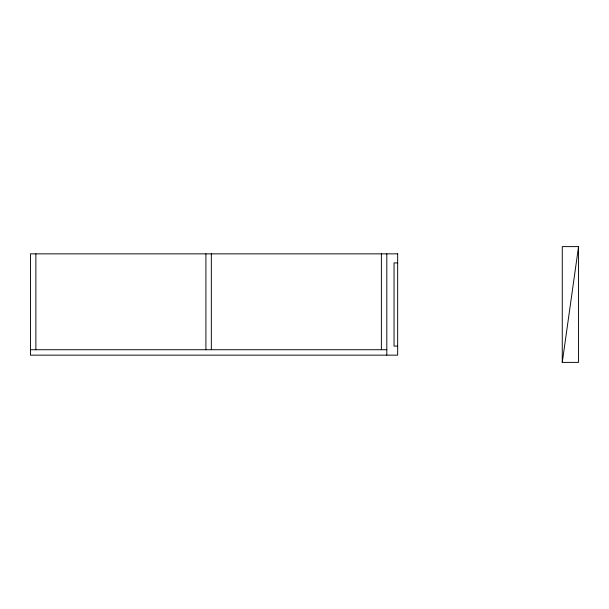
<?xml version="1.0" encoding="UTF-8"?>
<svg xmlns="http://www.w3.org/2000/svg" width="609" height="609" viewBox="0 0 609 609"><rect width="100%" height="100%" fill="white"/><g stroke="black" fill="none" stroke-linecap="round" stroke-linejoin="round"><path stroke-width="0.91" d="M562.267 362.385L578.55 246.615L562.267 246.615L562.267 362.385L578.55 362.385L578.55 246.615M397.662 262.898L394.038 262.898L394.038 346.102L397.662 346.102M30.45 349.726L386.806 349.726M386.806 253.854L386.806 355.146M381.379 253.854L381.379 349.726M211.338 253.854L211.338 349.726M205.918 253.854L205.918 349.726M35.878 253.854L35.878 349.726M397.662 253.854L30.45 253.854L30.45 355.146L397.662 355.146L397.662 253.854"/></g></svg>
